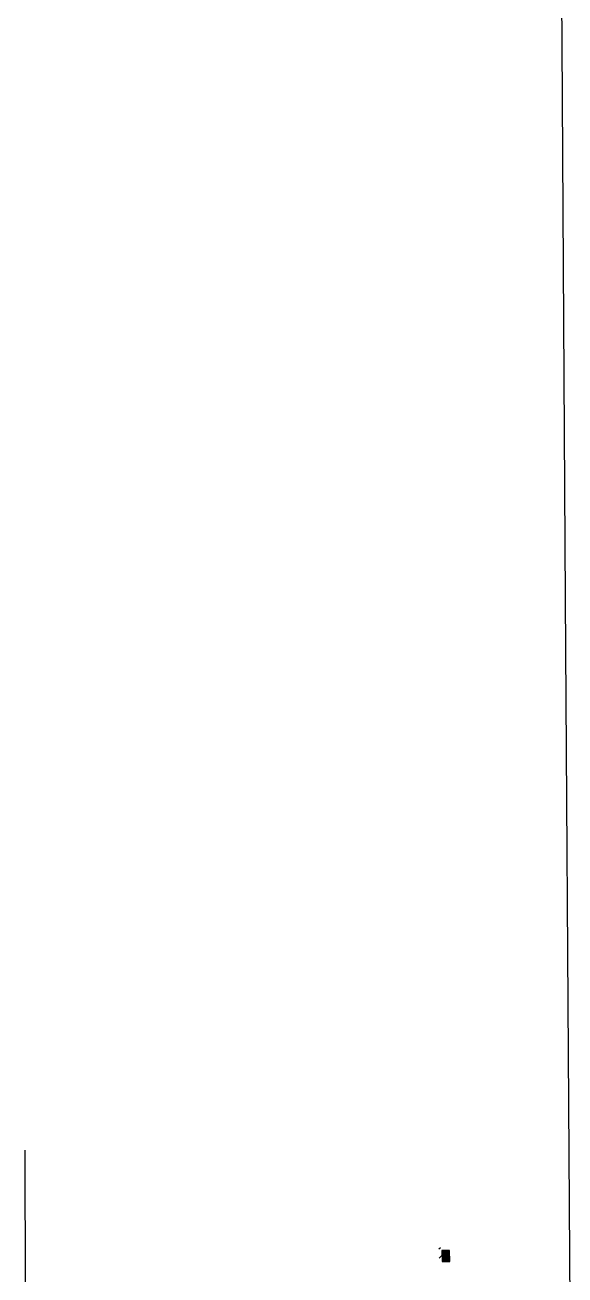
# Model space of a CAD drawing. Extents: x 6438959 to 7279357, y 1424492 to 2039161.
# Drawn here: x 6784008 to 6785293, y 1745458 to 1748433 of the extents above; entities that cross this region are included whole.
import ezdxf

# ---------------------------------------------------------------- set-up
doc = ezdxf.new("R2010")
doc.units = 21
for name, color, linetype in [('BUILDINGS', 9, 'Continuous'), ('CL_LOCAL', 4, 'Continuous'), ('PLSS_TWP', 7, 'Continuous')]:
    doc.layers.add(name, color=color, linetype=linetype)

msp = doc.modelspace()

# ---------------------------------------------------------------- hatches: boundary and pattern name
at = {"layer": 'BUILDINGS_HATCH'}
msp.add_hatch(color=251, dxfattribs=at).paths.add_polyline_path([(6785000, 1745516.4), (6785000.8, 1745490.2), (6785018.7, 1745490.7), (6785017.9, 1745516.9)])
at = {"layer": 'BUILDINGS_SHADOW'}
h = msp.add_hatch(dxfattribs=at)
h.set_pattern_fill('ANSI31', scale=5)
h.paths.add_polyline_path([(6784993.1, 1745523.6), (6784993.9, 1745497.4), (6785011.7, 1745497.9), (6785010.9, 1745524.1)])

# ---------------------------------------------------------------- linework, layer by layer
at = {"layer": 'BUILDINGS'}
msp.add_lwpolyline([(6785000, 1745516.4), (6785000.8, 1745490.2), (6785018.7, 1745490.7), (6785017.9, 1745516.9), (6785000, 1745516.4)], close=True, dxfattribs=at)
at = {"layer": 'CL_LOCAL'}
msp.add_lwpolyline([(6784009.2, 1745421.2), (6784008, 1745755.2)], dxfattribs=at)
at = {"layer": 'PLSS_TWP'}
msp.add_lwpolyline([(6785275.7, 1749709.4), (6785285.4, 1748388.8), (6785285.4, 1748388.5), (6785293.9, 1747067.4), (6785302.3, 1745746.1), (6785310.8, 1744424.7), (6785319.2, 1743103.4), (6785327, 1741782.9), (6785334.7, 1740462.4), (6785342.4, 1739141.9), (6785350.2, 1737821.4), (6785358, 1736501.2), (6785365.8, 1735181), (6785373.5, 1733860.7), (6785381.3, 1732540.5), (6786747.2, 1732551.9), (6788067.5, 1732563), (6789388, 1732574.3), (6790708.5, 1732585.8), (6792029.3, 1732598.2)], dxfattribs=at)
msp.add_lwpolyline([(6785275.7, 1749709.4), (6785285.4, 1748388.8), (6785285.4, 1748388.5), (6785293.9, 1747067.4), (6785302.3, 1745746.1), (6785310.8, 1744424.7), (6785319.2, 1743103.4), (6785327, 1741782.9), (6785334.7, 1740462.4), (6785342.4, 1739141.9), (6785350.2, 1737821.4), (6785358, 1736501.2), (6785365.8, 1735181), (6785373.5, 1733860.7), (6785381.3, 1732540.5), (6786747.2, 1732551.9), (6788067.5, 1732563), (6789388, 1732574.3), (6790708.5, 1732585.8), (6792029.3, 1732598.2)], dxfattribs=at)

doc.saveas('drawing.dxf')
